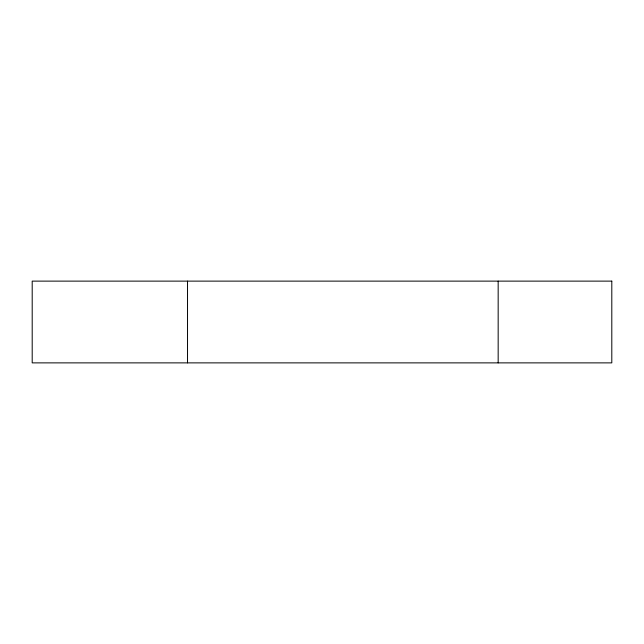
<?xml version="1.0" encoding="UTF-8"?>
<svg xmlns="http://www.w3.org/2000/svg" width="644" height="644" viewBox="0 0 644 644"><rect width="100%" height="100%" fill="white"/><g stroke="black" fill="none" stroke-linecap="round" stroke-linejoin="round"><path stroke-width="0.97" d="M498.166 281.122L498.166 362.878M187.525 281.122L187.525 362.878M611.8 281.122L32.2 281.122L32.2 362.878L611.8 362.878L611.8 281.122"/></g></svg>
